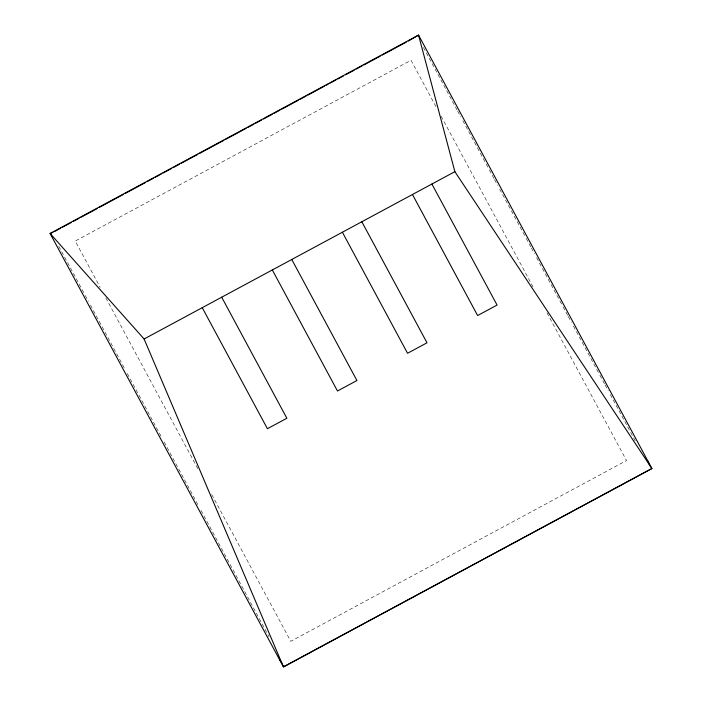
<?xml version="1.0" encoding="UTF-8"?>
<svg xmlns="http://www.w3.org/2000/svg" width="702" height="702" viewBox="0 0 702 702"><rect width="100%" height="100%" fill="white"/><g stroke="black" fill="none" stroke-linecap="round" stroke-linejoin="round"><path stroke-width="0.53" stroke-dasharray="3.51 2.63" d="M423.411 47.473L451.965 100.491M452.483 101.457L457.16 110.135M457.678 111.1L460.793 116.883M462.864 120.735L488.82 168.945M489.338 169.91L494.006 178.589M494.533 179.545L497.648 185.337M499.719 189.189L525.675 237.39M526.193 238.355L530.861 247.034M531.388 247.999L534.494 253.782M536.574 257.643L562.53 305.844M563.048 306.809L567.716 315.488M568.243 316.453L571.349 322.236M573.429 326.088L599.385 374.298M599.903 375.254L604.571 383.933M605.089 384.898L608.204 390.681M610.284 394.542L635.196 440.812M435.942 106.581L411.021 60.275L75.254 241.058L100.184 287.355M441.137 116.216L533.055 286.934M546.99 312.829L626.526 460.547L290.768 641.321L211.232 493.603M105.897 297.964L198.333 469.647M58.775 246.279L84.731 294.489M85.249 295.454L88.364 301.237M90.444 305.089L125.219 369.682M127.299 373.543L162.074 438.136M164.154 441.988L198.929 506.59M201.009 510.442L269.006 636.74"/><path stroke-width="1.05" d="M408.301 41.041L418.541 35.1L651.904 468.524L283.459 666.9L50.096 233.476L418.541 35.1L454.878 171.665L651.904 468.524L283.459 666.9L144.103 338.987L50.096 233.476L52.966 232.353M54.896 231.318L60.688 228.194M62.618 227.158L71.314 222.481M73.245 221.437L79.036 218.322M80.967 217.278L97.385 208.441M99.315 207.406L123.455 194.401M125.386 193.366L145.665 182.45M147.595 181.406L153.387 178.29M155.317 177.246L161.109 174.131M163.04 173.087L171.736 168.41M173.666 167.374L179.458 164.25M181.388 163.215L197.806 154.37M199.737 153.334L223.877 140.339M225.807 139.294L246.086 128.378M248.017 127.343L253.808 124.219M255.739 123.183L261.53 120.06M263.461 119.024L272.157 114.347M274.087 113.303L279.879 110.188M281.809 109.143L298.227 100.307M300.158 99.263L305.949 96.148M307.88 95.103L324.298 86.267M326.228 85.232L328.159 84.187M330.089 83.152L335.881 80.028M337.811 78.993L343.611 75.869M345.542 74.833L354.229 70.156M356.16 69.112L361.951 65.997M363.882 64.953L380.3 56.116M382.23 55.072L406.37 42.076M144.103 338.987L454.878 171.665M279.563 659.652L281.835 663.021M431.905 184.029L497.077 305.072L477.623 315.54L412.46 194.507M361.837 221.762L427.009 342.795L407.555 353.273L342.383 232.23M291.769 259.486L356.932 380.528L337.486 390.996L272.315 269.954M221.7 297.209L286.864 418.252L267.418 428.72L202.246 307.687M283.915 665.917L284.117 666.382M647.999 461.284L649.947 465.97M51.255 234.407L51.685 236.425"/></g></svg>
